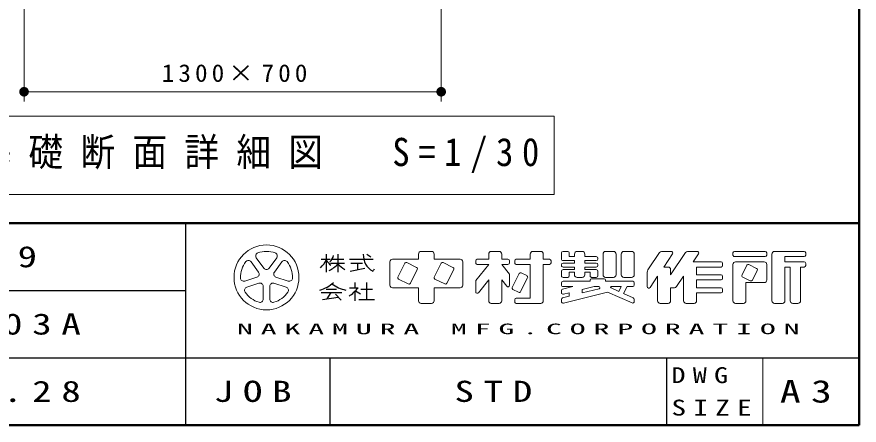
# Model space of a CAD drawing. Units: millimetres on the paper. Extents: x -385 to 0, y -594 to 267.
# Drawn here: x -87.5 to 0, y -594 to -551.5 of the extents above; entities that cross this region are included whole.
import ezdxf

# ---------------------------------------------------------------- set-up
doc = ezdxf.new("R2010")
doc.units = ezdxf.units.MM
doc.layers.add('1_30', color=7, linetype='Continuous', lineweight=13)
doc.layers.add('LY_3', color=7, linetype='Continuous', lineweight=13)
doc.layers.add('LY_5', color=7, linetype='Continuous')
doc.styles.add('ＭＳ ゴシック', font='')
doc.styles.get('ＭＳ ゴシック').set_extended_font_data('MS Gothic')

# ---------------------------------------------------------------- blocks, each defined once
blk = doc.blocks.new('filled_dot')
at = {"color": 0, "linetype": 'Continuous', "lineweight": -2, "const_width": 1.25}
blk.add_lwpolyline([(-0.625, 0, 1), (0.625, 0, 1)], format="xyb", close=True, dxfattribs=at)

msp = doc.modelspace()

# ---------------------------------------------------------------- linework, layer by layer
at = {"layer": '1_30'}
for p, q in [((-86.756, -530.336), (-86.756, -560.336)), ((-43.423, -530.336), (-43.423, -560.336)), ((-43.423, -559.336), (-86.756, -559.336)), ((-31.689, -561.888), (-98.489, -561.888)), ((-31.689, -570.021), (-31.689, -561.888)), ((-98.489, -570.021), (-31.689, -570.021))]:
    msp.add_line(p, q, dxfattribs=at)
at = {"layer": 'LY_3', "lineweight": 50}
for p, q in [((0, -594), (0, -327)), ((-385, -573), (0, -573)), ((-385, -594), (0, -594))]:
    msp.add_line(p, q, dxfattribs=at)
at = {"layer": 'LY_3', "color": 211, "lineweight": 25}
for p, q in [((-70, -573), (-70, -594)), ((-187.5, -580), (-70, -580)), ((-242.5, -587), (0, -587)), ((-20, -587), (-20, -594))]:
    msp.add_line(p, q, dxfattribs=at)
at = {"layer": 'LY_3'}
for p, q in [((-62.629, -576.607), (-61.844, -577.687)), ((-61.298, -577.687), (-60.513, -576.607)), ((-45.776, -576.207), (-45.776, -576.747)), ((-45.506, -575.937), (-44.426, -575.937)), ((-44.156, -576.207), (-44.156, -576.747)), ((-38.486, -576.207), (-38.486, -576.747)), ((-38.216, -575.937), (-37.406, -575.937)), ((-37.136, -576.207), (-37.136, -576.747)), ((-34.166, -576.207), (-34.166, -576.747)), ((-33.896, -575.937), (-33.086, -575.937)), ((-32.816, -576.207), (-32.816, -576.747)), ((-30.926, -576.099), (-30.926, -576.72)), ((-30.764, -575.937), (-30.278, -575.937)), ((-30.116, -576.099), (-30.116, -576.477)), ((-30.116, -576.477), (-29.576, -576.477)), ((-29.576, -576.207), (-29.576, -576.477)), ((-28.766, -575.937), (-29.306, -575.937)), ((-28.496, -576.207), (-28.496, -576.477)), ((-28.496, -576.477), (-27.308, -576.477)), ((-27.146, -576.639), (-27.146, -576.72)), ((-26.606, -576.207), (-26.606, -578.367)), ((-26.336, -575.937), (-25.526, -575.937)), ((-25.256, -576.207), (-25.256, -578.367)), ((-24.716, -576.207), (-24.716, -578.367)), ((-24.446, -575.937), (-23.636, -575.937)), ((-23.366, -576.207), (-23.366, -578.367)), ((-21.88, -577.758), (-20.746, -576.057)), ((-20.521, -575.937), (-19.529, -575.937)), ((-20.306, -577.557), (-19.394, -576.189)), ((-19.586, -578.367), (-18.046, -576.057)), ((-17.821, -575.937), (-16.829, -575.937)), ((-17.246, -577.017), (-16.694, -576.189)), ((-13.106, -576.099), (-13.106, -576.315)), ((-12.944, -575.937), (-9.758, -575.937)), ((-12.944, -576.477), (-9.758, -576.477)), ((-9.596, -576.099), (-9.596, -576.315)), ((-9.056, -576.207), (-9.056, -581.067)), ((-8.786, -575.937), (-5.708, -575.937)), ((-7.706, -576.477), (-7.706, -577.017)), ((-7.706, -576.477), (-5.708, -576.477)), ((-5.546, -576.099), (-5.546, -576.315)), ((-62.39, -578.083), (-63.175, -577.003)), ((-59.967, -577.003), (-60.752, -578.083)), ((-48.746, -577.017), (-48.746, -579.447)), ((-48.476, -576.747), (-45.776, -576.747)), ((-47.198, -577.162), (-47.918, -578.6)), ((-45.975, -577.592), (-46.981, -577.089)), ((-44.156, -576.747), (-41.456, -576.747)), ((-43.418, -577.162), (-44.138, -578.6)), ((-42.195, -577.592), (-43.201, -577.089)), ((-41.186, -577.017), (-41.186, -579.447)), ((-39.836, -576.909), (-39.836, -577.125)), ((-38.486, -577.287), (-39.836, -578.974)), ((-39.674, -576.747), (-38.486, -576.747)), ((-39.674, -577.287), (-38.486, -577.287)), ((-37.136, -576.747), (-36.488, -576.747)), ((-37.136, -577.287), (-36.326, -578.299)), ((-37.136, -577.287), (-36.488, -577.287)), ((-36.326, -576.909), (-36.326, -577.125)), ((-35.786, -576.909), (-35.786, -577.125)), ((-35.624, -576.747), (-34.166, -576.747)), ((-35.624, -577.287), (-34.166, -577.287)), ((-34.166, -577.287), (-34.166, -580.797)), ((-32.816, -576.747), (-32.168, -576.747)), ((-32.816, -577.287), (-32.816, -581.067)), ((-32.816, -577.287), (-32.168, -577.287)), ((-32.006, -576.909), (-32.006, -577.125)), ((-30.926, -577.314), (-30.926, -577.395)), ((-30.764, -576.882), (-29.576, -576.882)), ((-30.764, -577.152), (-29.576, -577.152)), ((-29.576, -576.882), (-29.576, -577.152)), ((-28.496, -576.882), (-27.308, -576.882)), ((-28.496, -576.882), (-28.496, -577.152)), ((-28.496, -577.152), (-27.308, -577.152)), ((-27.146, -577.314), (-27.146, -577.395)), ((-17.246, -577.017), (-14.348, -577.017)), ((-14.186, -577.179), (-14.186, -577.395)), ((-13.106, -577.287), (-13.106, -581.067)), ((-12.836, -577.017), (-9.866, -577.017)), ((-11.666, -577.378), (-12.17, -578.384)), ((-11.449, -577.305), (-10.659, -577.7)), ((-9.596, -577.287), (-9.596, -578.907)), ((-7.706, -577.017), (-5.708, -577.017)), ((-5.546, -577.179), (-5.546, -577.395)), ((-46.622, -579.248), (-45.902, -577.81)), ((-42.842, -579.248), (-42.122, -577.81)), ((-36.326, -578.299), (-36.326, -579.457)), ((-35.318, -578.242), (-36.038, -579.68)), ((-35.101, -578.169), (-34.527, -578.456)), ((-30.926, -577.989), (-30.926, -578.475)), ((-30.764, -577.557), (-29.576, -577.557)), ((-30.764, -577.827), (-29.576, -577.827)), ((-30.116, -578.097), (-29.576, -578.097)), ((-30.116, -578.097), (-30.116, -578.475)), ((-29.576, -577.557), (-29.576, -577.827)), ((-29.576, -578.097), (-29.576, -578.367)), ((-28.496, -577.557), (-27.308, -577.557)), ((-28.496, -577.557), (-28.496, -577.827)), ((-28.496, -577.827), (-27.308, -577.827)), ((-28.496, -578.097), (-28.496, -578.367)), ((-28.496, -578.097), (-27.956, -578.097)), ((-27.956, -578.097), (-27.956, -578.475)), ((-27.146, -577.989), (-27.146, -578.475)), ((-22.016, -578.207), (-22.016, -579.587)), ((-20.306, -577.557), (-19.856, -577.557)), ((-19.586, -577.827), (-19.586, -578.367)), ((-16.886, -577.557), (-14.348, -577.557)), ((-16.886, -577.557), (-16.886, -578.367)), ((-16.886, -578.367), (-14.348, -578.367)), ((-10.586, -577.918), (-11.09, -578.924)), ((-7.706, -577.557), (-7.166, -577.557)), ((-7.706, -577.557), (-7.706, -581.067)), ((-7.166, -577.557), (-7.166, -581.067)), ((-6.086, -577.557), (-5.708, -577.557)), ((-6.086, -577.557), (-6.086, -581.067)), ((-63.828, -579.015), (-62.559, -578.603)), ((-62.35, -579.245), (-63.62, -579.657)), ((-59.522, -579.657), (-60.792, -579.245)), ((-60.583, -578.603), (-59.313, -579.015)), ((-47.845, -578.817), (-46.839, -579.32)), ((-44.065, -578.817), (-43.059, -579.32)), ((-39.836, -578.974), (-39.836, -580.132)), ((-38.486, -578.907), (-39.547, -580.234)), ((-38.486, -578.907), (-38.486, -581.067)), ((-37.136, -578.907), (-36.614, -579.559)), ((-37.136, -578.907), (-37.136, -581.067)), ((-34.454, -578.674), (-35.174, -580.112)), ((-30.926, -579.204), (-30.926, -579.42)), ((-30.764, -578.637), (-30.278, -578.637)), ((-30.764, -579.042), (-27.956, -579.042)), ((-29.306, -578.637), (-28.766, -578.637)), ((-27.956, -578.934), (-27.956, -579.042)), ((-27.794, -578.637), (-27.308, -578.637)), ((-27.794, -578.772), (-26.498, -578.772)), ((-26.336, -578.637), (-25.526, -578.637)), ((-26.336, -578.934), (-26.336, -579.042)), ((-26.336, -579.042), (-23.528, -579.042)), ((-24.446, -578.637), (-23.636, -578.637)), ((-23.366, -579.204), (-23.366, -579.42)), ((-21.719, -579.677), (-20.936, -578.502)), ((-20.936, -578.502), (-20.936, -581.067)), ((-18.966, -579.596), (-18.236, -578.502)), ((-18.236, -578.502), (-18.236, -581.067)), ((-16.886, -578.907), (-16.886, -579.717)), ((-16.886, -578.907), (-14.348, -578.907)), ((-14.186, -578.529), (-14.186, -578.745)), ((-12.097, -578.601), (-11.307, -578.996)), ((-11.756, -579.177), (-11.756, -581.067)), ((-11.756, -579.177), (-9.866, -579.177)), ((-61.908, -580.901), (-61.908, -579.566)), ((-61.233, -579.566), (-61.233, -580.901)), ((-48.476, -579.717), (-45.776, -579.717)), ((-45.776, -579.717), (-45.776, -581.067)), ((-44.156, -579.717), (-41.456, -579.717)), ((-44.156, -579.717), (-44.156, -581.067)), ((-35.965, -579.897), (-35.391, -580.184)), ((-30.926, -580.005), (-30.926, -580.227)), ((-29.74, -579.582), (-30.803, -579.848)), ((-30.764, -579.582), (-29.74, -579.582)), ((-26.15, -580.159), (-30.725, -581.303)), ((-27.513, -579.582), (-28.766, -579.895)), ((-27.023, -579.821), (-28.766, -580.257)), ((-28.766, -579.895), (-28.766, -580.257)), ((-27.513, -579.582), (-27.053, -579.582)), ((-26.15, -580.159), (-23.594, -581.295)), ((-25.771, -579.737), (-24.968, -580.094)), ((-25.738, -579.582), (-24.712, -579.582)), ((-24.968, -580.094), (-24.712, -579.582)), ((-24.474, -580.313), (-24.108, -579.582)), ((-24.108, -579.582), (-23.528, -579.582)), ((-19.586, -579.717), (-19.19, -579.717)), ((-19.586, -579.717), (-19.586, -581.067)), ((-16.886, -579.717), (-14.348, -579.717)), ((-14.186, -579.879), (-14.186, -580.095)), ((-35.786, -580.959), (-35.786, -581.175)), ((-35.624, -580.797), (-34.166, -580.797)), ((-30.926, -580.923), (-30.926, -581.146)), ((-30.116, -580.594), (-30.803, -580.766)), ((-30.116, -580.232), (-30.725, -580.385)), ((-30.116, -580.232), (-30.116, -580.594)), ((-24.474, -580.313), (-23.462, -580.763)), ((-23.366, -580.911), (-23.366, -581.147)), ((-16.886, -580.257), (-16.886, -581.067)), ((-16.886, -580.257), (-14.348, -580.257)), ((-45.506, -581.337), (-44.426, -581.337)), ((-38.216, -581.337), (-37.406, -581.337)), ((-35.624, -581.337), (-33.086, -581.337)), ((-20.666, -581.337), (-19.856, -581.337)), ((-17.966, -581.337), (-17.156, -581.337)), ((-12.836, -581.337), (-12.026, -581.337)), ((-8.786, -581.337), (-7.976, -581.337)), ((-6.896, -581.337), (-6.356, -581.337)), ((-10, -587), (-10, -594))]:
    msp.add_line(p, q, dxfattribs=at)
at = {"layer": 'LY_3', "lineweight": 25}
for p, q in [((-55.361, -576.207), (-55.361, -578.097)), ((-54.146, -576.207), (-54.146, -578.097)), ((-50.719, -576.533), (-51.16, -576.239)), ((-55.901, -576.747), (-54.956, -576.747)), ((-54.915, -577.152), (-53.471, -577.152)), ((-54.769, -576.747), (-53.525, -576.747)), ((-52.931, -576.747), (-50.501, -576.747)), ((-52.796, -577.152), (-51.581, -577.152)), ((-52.121, -577.152), (-52.121, -577.827)), ((-52.889, -577.98), (-51.353, -577.673)), ((-52.391, -579.177), (-52.391, -579.717)), ((-51.176, -579.177), (-51.176, -580.932)), ((-55.361, -579.852), (-54.281, -579.852)), ((-52.931, -579.717), (-52.051, -579.717)), ((-52.391, -580.09), (-52.391, -581.067)), ((-52.34, -580.04), (-51.796, -580.354)), ((-51.783, -579.852), (-50.568, -579.852)), ((-55.901, -580.216), (-53.741, -580.216)), ((-55.765, -580.933), (-54.113, -580.696)), ((-54.899, -580.216), (-55.289, -580.864)), ((-54.416, -580.393), (-53.81, -580.999)), ((-51.986, -580.932), (-50.366, -580.932)), ((-55, -587), (-55, -594))]:
    msp.add_line(p, q, dxfattribs=at)
at = {"layer": 'LY_3'}
msp.add_circle((-61.571, -578.637), 3.375, dxfattribs=at)
for centre, radius, start, end in [((-62.356, -576.408), 0.338, 109.39847, 215.99997), ((-61.571, -578.637), 2.7, 70.60155, 109.39847), ((-60.786, -576.408), 0.338, 324, 70.60155), ((-45.506, -576.207), 0.27, 89.99998, 179.99996), ((-44.426, -576.207), 0.27, 0, 89.99998), ((-38.216, -576.207), 0.27, 89.99998, 179.99996), ((-37.406, -576.207), 0.27, 0, 89.99998), ((-33.896, -576.207), 0.27, 89.99998, 179.99996), ((-33.086, -576.207), 0.27, 0, 89.99998), ((-30.764, -576.099), 0.162, 89.99998, 179.99996), ((-30.278, -576.099), 0.162, 0, 89.99998), ((-29.306, -576.207), 0.27, 89.99998, 179.99996), ((-28.766, -576.207), 0.27, 0, 89.99998), ((-27.308, -576.639), 0.162, 0, 89.99998), ((-26.336, -576.207), 0.27, 89.99998, 179.99996), ((-25.526, -576.207), 0.27, 0, 89.99998), ((-24.446, -576.207), 0.27, 89.99998, 179.99996), ((-23.636, -576.207), 0.27, 0, 89.99998), ((-20.521, -576.207), 0.27, 89.99998, 146.30984), ((-19.529, -576.099), 0.162, 326.31015, 89.99998), ((-17.821, -576.207), 0.27, 89.99998, 146.3098), ((-16.829, -576.099), 0.162, 326.31003, 89.99998), ((-12.944, -576.099), 0.162, 89.99998, 179.99996), ((-12.944, -576.315), 0.162, 179.99998, 270.00002), ((-9.758, -576.099), 0.162, 0, 89.99998), ((-9.758, -576.315), 0.162, 270.00002, 0), ((-8.786, -576.207), 0.27, 89.99998, 179.99996), ((-5.708, -576.099), 0.162, 0, 89.99998), ((-5.708, -576.315), 0.162, 270.00002, 0), ((-61.571, -578.637), 2.7, 142.60154, 181.39846), ((-63.448, -577.202), 0.338, 35.99999, 142.60154), ((-59.694, -577.202), 0.338, 37.39846, 143.99995), ((-61.571, -578.637), 2.7, 358.60155, 37.39847), ((-48.476, -577.017), 0.27, 89.99998, 179.99996), ((-47.054, -577.234), 0.162, 63.43492, 153.43499), ((-43.274, -577.234), 0.162, 63.43492, 153.43499), ((-41.456, -577.017), 0.27, 0, 89.99998), ((-39.674, -576.909), 0.162, 89.99998, 179.99996), ((-39.674, -577.125), 0.162, 179.99998, 270.00002), ((-36.488, -576.909), 0.162, 0, 89.99998), ((-36.488, -577.125), 0.162, 270.00002, 0), ((-35.624, -576.909), 0.162, 89.99998, 179.99996), ((-35.624, -577.125), 0.162, 179.99998, 270.00002), ((-32.168, -576.909), 0.162, 0, 89.99998), ((-32.168, -577.125), 0.162, 270.00002, 0), ((-30.764, -576.72), 0.162, 179.99998, 270.00002), ((-30.764, -577.314), 0.162, 89.99998, 179.99996), ((-30.764, -577.395), 0.162, 179.99998, 270.00002), ((-27.308, -576.72), 0.162, 270.00002, 0), ((-27.308, -577.314), 0.162, 0, 89.99998), ((-27.308, -577.395), 0.162, 270.00002, 0), ((-14.348, -577.179), 0.162, 0, 89.99998), ((-14.348, -577.395), 0.162, 270.00002, 0), ((-12.836, -577.287), 0.27, 89.99998, 179.99996), ((-11.522, -577.45), 0.162, 63.43447, 153.43474), ((-9.866, -577.287), 0.27, 0, 89.99998), ((-5.708, -577.179), 0.162, 0, 89.99998), ((-5.708, -577.395), 0.162, 270.00002, 0), ((-62.663, -578.282), 0.338, 287.99998, 35.99999), ((-61.571, -577.488), 0.338, 215.99998, 324), ((-60.479, -578.282), 0.338, 143.99996, 251.99999), ((-46.047, -577.737), 0.162, 333.4349, 63.43487), ((-42.267, -577.737), 0.162, 333.4349, 63.43487), ((-35.174, -578.314), 0.162, 63.43487, 153.43498), ((-30.764, -577.989), 0.162, 89.99998, 179.99996), ((-29.306, -578.367), 0.27, 179.99998, 270.00002), ((-28.766, -578.367), 0.27, 270.00002, 0), ((-27.308, -577.989), 0.162, 0, 89.99998), ((-26.336, -578.367), 0.27, 179.99998, 270.00002), ((-25.526, -578.367), 0.27, 270.00002, 0), ((-24.446, -578.367), 0.27, 179.99998, 270.00002), ((-23.636, -578.367), 0.27, 270.00002, 0), ((-21.206, -578.207), 0.81, 146.30999, 179.99996), ((-19.856, -577.827), 0.27, 0, 89.99998), ((-14.348, -578.529), 0.162, 0, 89.99998), ((-12.025, -578.456), 0.162, 153.43517, 243.43529), ((-10.731, -577.845), 0.162, 333.43484, 63.43447), ((-63.933, -578.694), 0.338, 181.39848, 287.99997), ((-62.246, -579.566), 0.338, 359.99997, 107.99999), ((-60.896, -579.566), 0.338, 71.99997, 179.99999), ((-59.209, -578.694), 0.338, 252.00001, 358.60156), ((-47.773, -578.672), 0.162, 153.43495, 243.43485), ((-46.766, -579.175), 0.162, 243.43498, 333.43496), ((-43.993, -578.672), 0.162, 153.43495, 243.43485), ((-42.986, -579.175), 0.162, 243.43498, 333.43496), ((-34.599, -578.601), 0.162, 333.43492, 63.43493), ((-30.764, -578.475), 0.162, 179.99998, 270.00002), ((-30.764, -579.204), 0.162, 89.99998, 179.99996), ((-30.278, -578.475), 0.162, 270.00002, 0), ((-27.794, -578.475), 0.162, 179.99998, 270.00002), ((-27.794, -578.934), 0.162, 89.99998, 179.99996), ((-27.308, -578.475), 0.162, 270.00002, 0), ((-26.498, -578.934), 0.162, 0, 89.99998), ((-23.528, -579.204), 0.162, 0, 89.99998), ((-14.348, -578.745), 0.162, 270.00002, 0), ((-11.234, -578.851), 0.162, 243.43534, 333.43491), ((-9.866, -578.907), 0.27, 270.00002, 0), ((-63.516, -579.978), 0.338, 107.99999, 214.60154), ((-59.626, -579.978), 0.338, 325.39847, 71.99996), ((-48.476, -579.447), 0.27, 179.99998, 270.00002), ((-41.456, -579.447), 0.27, 270.00002, 0), ((-39.674, -580.132), 0.162, 179.99998, 321.34037), ((-36.488, -579.457), 0.162, 218.65962, 0), ((-35.893, -579.752), 0.162, 153.43487, 243.4348), ((-35.318, -580.039), 0.162, 243.43487, 333.43498), ((-30.764, -579.42), 0.162, 179.99998, 270.00002), ((-30.764, -580.005), 0.162, 104.03614, 179.99996), ((-27.053, -579.703), 0.121, 284.0365, 89.99998), ((-25.738, -579.663), 0.081, 89.99998, 246.03817), ((-23.528, -579.42), 0.162, 270.00002, 0), ((-21.854, -579.587), 0.162, 179.99998, 326.30997), ((-19.19, -579.447), 0.27, 270.00002, 326.31002), ((-14.348, -579.879), 0.162, 0, 89.99998), ((-14.348, -580.095), 0.162, 270.00002, 0), ((-61.571, -578.637), 2.7, 214.60156, 253.39848), ((-62.246, -580.901), 0.338, 253.39847, 359.99997), ((-60.896, -580.901), 0.338, 179.99999, 286.60154), ((-61.571, -578.637), 2.7, 286.60155, 325.39847), ((-35.624, -580.959), 0.162, 89.99998, 179.99996), ((-30.764, -580.227), 0.162, 179.99998, 284.03612), ((-30.764, -580.923), 0.162, 104.03614, 179.99996), ((-23.528, -580.911), 0.162, 0, 66.03701), ((-45.506, -581.067), 0.27, 179.99998, 270.00002), ((-44.426, -581.067), 0.27, 270.00002, 0), ((-38.216, -581.067), 0.27, 179.99998, 270.00002), ((-37.406, -581.067), 0.27, 270.00002, 0), ((-35.624, -581.175), 0.162, 179.99998, 270.00002), ((-33.086, -581.067), 0.27, 270.00002, 0), ((-30.764, -581.146), 0.162, 179.99998, 284.03612), ((-23.528, -581.147), 0.162, 246.03699, 0), ((-20.666, -581.067), 0.27, 179.99998, 270.00002), ((-19.856, -581.067), 0.27, 270.00002, 0), ((-17.966, -581.067), 0.27, 179.99998, 270.00002), ((-17.156, -581.067), 0.27, 270.00002, 0), ((-12.836, -581.067), 0.27, 179.99998, 270.00002), ((-12.026, -581.067), 0.27, 270.00002, 0), ((-8.786, -581.067), 0.27, 179.99998, 270.00002), ((-7.976, -581.067), 0.27, 270.00002, 0), ((-6.896, -581.067), 0.27, 179.99998, 270.00002), ((-6.356, -581.067), 0.27, 270.00002, 0)]:
    msp.add_arc(centre, radius, start, end, dxfattribs=at)
at = {"layer": 'LY_3', "lineweight": 25}
for centre, radius, start, end in [((-56.002, -575.953), 1.467, 313.72108, 343.54317), ((-49.563, -576.306), 1.953, 177.09472, 240.51891), ((-57.466, -575.916), 2.285, 311.36185, 337.13638), ((-53.383, -575.573), 2.345, 212.50346, 230.00631), ((-56.374, -575.182), 3.034, 295.86917, 317.23867), ((-51.918, -575.182), 3.034, 222.76131, 240.10806), ((-51.54, -577.195), 1.299, 321.42112, 334.8249), ((-56.898, -576.743), 3.32, 285.11261, 313.40619), ((-52.77, -576.806), 3.192, 231.17281, 259.75506), ((-55.66, -576.774), 4.657, 304.87257, 320.80411)]:
    msp.add_arc(centre, radius, start, end, dxfattribs=at)

# ---------------------------------------------------------------- block references
at = {"layer": '1_30', "xscale": 0.4, "yscale": 0.4}
msp.add_blockref('filled_dot', (-86.756, -559.336), dxfattribs=at)
at = {"layer": '1_30', "xscale": 0.4, "yscale": 0.4, "rotation": 180}
msp.add_blockref('filled_dot', (-43.423, -559.336), dxfattribs=at)

# ---------------------------------------------------------------- texts
at = {"layer": '1_30', "style": 'ＭＳ ゴシック'}
for s, insert, char_height, attachment_point in [('\\T1.32;\\W1.05;1300×700', (-64.678, -558.336), 1.833, 8), ('\\T1.5;\\W0.9;F2基礎断面詳細図\u3000S=1/30', (-97.089, -565.954), 2.933, 4)]:
    msp.add_mtext(s, dxfattribs=dict(at, insert=insert, char_height=char_height, attachment_point=attachment_point))
at = {"layer": 'LY_3', "color": 4, "style": 'ＭＳ ゴシック'}
for s, insert, char_height, attachment_point in [('\\T1.5;\\W2.2;NAKAMURA\\~MFG.CORPORATION', (-35, -584), 1.1, 5), ('\\T1.52;\\W1.3;DWG', (-19.5, -588.812), 1.65, 4), ('\\T1.5;\\W1.35;JOB', (-62.5, -590.5), 2.199, 5), ('\\T1.5;\\W1.35;A3', (-5, -590.5), 2.346, 5), ('\\T1.5;\\W1.35;SIZE', (-19.5, -592.188), 1.65, 4)]:
    msp.add_mtext(s, dxfattribs=dict(at, insert=insert, char_height=char_height, attachment_point=attachment_point))
at = {"layer": 'LY_5', "char_height": 2.199, "attachment_point": 5, "style": 'ＭＳ ゴシック'}
for s, insert in [('\\T1.5;\\W1.35;F-STD09', (-95, -576.5)), ('\\T1.5;\\W1.35;TP111-303A', (-95, -583.5)), ('\\T1.5;\\W1.35;2024.06.28', (-95, -590.5)), ('\\T1.5;\\W1.35;STD', (-37.5, -590.5))]:
    msp.add_mtext(s, dxfattribs=dict(at, insert=insert))

doc.saveas('drawing.dxf')
